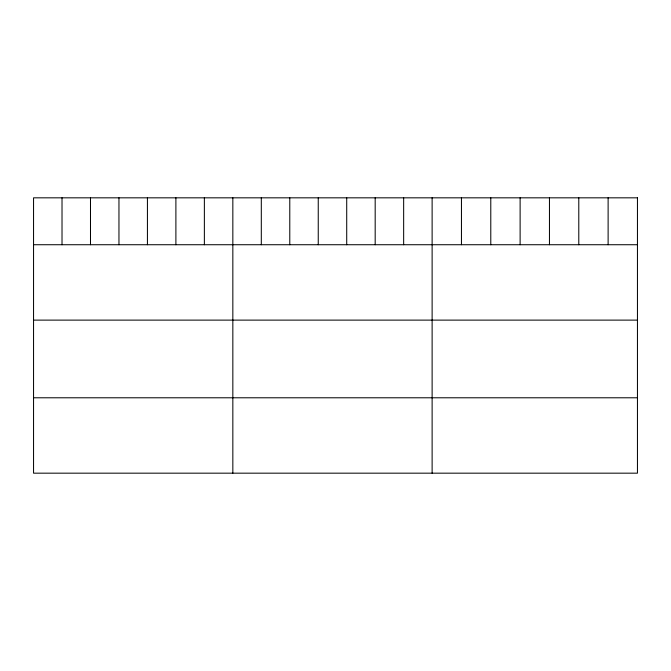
<?xml version="1.0" encoding="UTF-8"?>
<svg xmlns="http://www.w3.org/2000/svg" width="671" height="671" viewBox="0 0 671 671"><rect width="100%" height="100%" fill="white"/><g stroke="black" fill="none" stroke-linecap="round" stroke-linejoin="round"><path stroke-width="1.01" d="M33.55 244.73L637.45 244.73M33.55 320.117L637.45 320.117M33.55 397.786L637.45 397.786M608.119 197.828L608.119 244.73M578.788 197.828L578.788 244.73M549.457 197.828L549.457 244.73M520.117 197.828L520.117 244.73M490.786 197.828L490.786 244.73M461.455 197.828L461.455 244.73M432.124 197.828L432.124 473.172M403.657 197.828L403.657 244.73M375.181 197.828L375.181 244.73M346.714 197.828L346.714 244.73M318.247 197.828L318.247 244.73M289.78 197.828L289.78 244.73M261.304 197.828L261.304 244.73M232.837 197.828L232.837 473.172M204.37 197.828L204.37 244.73M175.894 197.828L175.894 244.73M147.427 197.828L147.427 244.73M118.96 197.828L118.96 244.73M90.493 197.828L90.493 244.73M62.017 197.828L62.017 244.73M637.45 197.828L33.55 197.828L33.55 473.172L637.45 473.172L637.45 197.828"/></g></svg>
